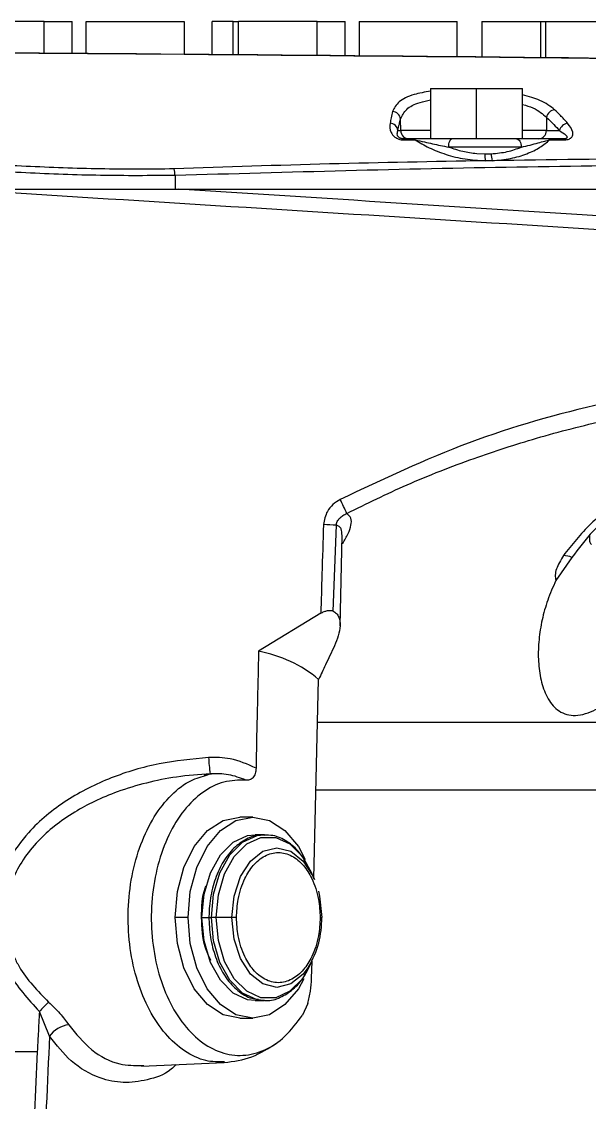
# Model space of a CAD drawing. Header units: millimetres. Extents: x -13464 to 9471, y -517 to 17126.
# Drawn here: x 5642.2 to 5676.1, y 12510 to 12574.5 of the extents above; entities that cross this region are included whole.
import ezdxf

# ---------------------------------------------------------------- set-up
doc = ezdxf.new("R2010")
doc.units = ezdxf.units.MM

msp = doc.modelspace()

# ---------------------------------------------------------------- linework, layer by layer
at = {"color": 7, "linetype": 'Continuous', "lineweight": 25}
for p, q in [((5643.514, 12574.503), (5638.811, 12574.503)), ((5643.514, 12572.645), (5643.514, 12574.503)), ((5643.514, 12574.503), (5645.186, 12574.503)), ((5645.186, 12572.631), (5645.186, 12574.503)), ((5646.022, 12572.624), (5646.022, 12574.503)), ((5646.022, 12574.503), (5651.874, 12574.503)), ((5651.874, 12574.503), (5651.874, 12572.575)), ((5654.8, 12574.503), (5653.546, 12574.503)), ((5653.546, 12572.56), (5653.546, 12574.503)), ((5654.8, 12572.549), (5654.8, 12574.503)), ((5654.8, 12574.503), (5655.113, 12574.503)), ((5659.816, 12574.503), (5655.113, 12574.503)), ((5655.113, 12572.546), (5655.113, 12574.503)), ((5659.816, 12572.503), (5659.816, 12574.503)), ((5659.816, 12574.503), (5661.488, 12574.503)), ((5661.488, 12572.487), (5661.488, 12574.503)), ((5662.324, 12574.503), (5668.176, 12574.503)), ((5662.324, 12574.503), (5662.324, 12572.48)), ((5668.176, 12572.423), (5668.176, 12574.503)), ((5669.639, 12574.503), (5669.639, 12572.408)), ((5669.639, 12574.503), (5673.15, 12574.503)), ((5673.15, 12574.503), (5673.15, 12572.372)), ((5673.15, 12574.503), (5673.443, 12574.503)), ((5673.443, 12574.503), (5673.443, 12572.369)), ((5673.443, 12574.503), (5676.954, 12574.503)), ((5666.582, 12570.503), (5666.582, 12567.503)), ((5666.582, 12570.503), (5669.332, 12570.503)), ((5669.332, 12567.503), (5669.332, 12570.503)), ((5669.332, 12570.503), (5672.082, 12570.503)), ((5672.082, 12567.503), (5672.082, 12570.503)), ((5664.798, 12567.994), (5664.786, 12568.681)), ((5673.509, 12568.786), (5673.496, 12567.994)), ((5664.634, 12567.994), (5664.798, 12567.994)), ((5666.582, 12567.994), (5664.798, 12567.994)), ((5673.496, 12567.994), (5672.082, 12567.994)), ((5673.496, 12567.994), (5674.282, 12567.994)), ((5665.633, 12567.503), (5664.953, 12567.503)), ((5674.544, 12567.503), (5673.661, 12567.503)), ((5672.006, 12567.012), (5667.668, 12567.012)), ((5669.336, 12566.629), (5669.826, 12566.603)), ((5670.267, 12566.2), (5669.846, 12566.193)), ((5651.327, 12565.314), (5651.329, 12564.503)), ((5660.764, 12539.308), (5660.959, 12544.428)), ((5661.182, 12538.431), (5661.309, 12543.821)), ((5661.335, 12543.344), (5661.298, 12543.338)), ((5676.066, 12543.796), (5676.066, 12543.569)), ((5675.021, 12542.507), (5674.062, 12541.131)), ((5660.028, 12539.175), (5656.317, 12536.908)), ((5659.621, 12523.344), (5659.901, 12535.23)), ((5659.841, 12532.681), (5681.378, 12532.681)), ((5653.647, 12529.584), (5653.072, 12529.512)), ((5653.147, 12529.49), (5653.429, 12529.597)), ((5681.145, 12528.614), (5659.745, 12528.614)), ((5655.962, 12527.003), (5655.196, 12527.003)), ((5656.677, 12525.953), (5656.115, 12525.953)), ((5656.645, 12525.953), (5656.901, 12525.941)), ((5659.652, 12523.27), (5659.501, 12523.632)), ((5652.105, 12521.003), (5651.339, 12521.003)), ((5652.933, 12521.003), (5653.496, 12521.003)), ((5653.788, 12521.003), (5653.496, 12521.003)), ((5654.725, 12521.003), (5653.788, 12521.003)), ((5654.997, 12521.003), (5654.725, 12521.003)), ((5659.991, 12521.003), (5660.084, 12521.003)), ((5659.48, 12517.38), (5659.504, 12518.381)), ((5656.115, 12516.053), (5656.677, 12516.053)), ((5659.252, 12515.88), (5658.933, 12515.183)), ((5643.832, 12513.916), (5643.225, 12515.392)), ((5655.196, 12515.003), (5655.962, 12515.003)), ((5638.967, 12513.003), (5643.102, 12513.003)), ((5649.33, 12512.127), (5654.254, 12512.352)), ((5649.33, 12512.175), (5649.46, 12512.166))]:
    msp.add_line(p, q, dxfattribs=at)
at = {"color": 7, "linetype": 'Continuous', "lineweight": 25, "flags": 128}
for points in [[(5664.953, 12567.503), (5664.957, 12567.502), (5664.961, 12567.499), (5664.966, 12567.494), (5664.97, 12567.487), (5664.974, 12567.479), (5664.977, 12567.468), (5664.981, 12567.456), (5664.985, 12567.442)], [(5664.985, 12567.442), (5665.366, 12567.442), (5665.665, 12567.442)], [(5665.665, 12567.442), (5665.661, 12567.456), (5665.657, 12567.468), (5665.653, 12567.479), (5665.649, 12567.487), (5665.645, 12567.494), (5665.641, 12567.499), (5665.637, 12567.502), (5665.633, 12567.503)], [(5667.668, 12567.012), (5667.672, 12567.108), (5667.683, 12567.2), (5667.7, 12567.285), (5667.724, 12567.36), (5667.752, 12567.421), (5667.784, 12567.466), (5667.819, 12567.494), (5667.855, 12567.503)], [(5671.707, 12567.503), (5671.764, 12567.494), (5671.82, 12567.466), (5671.871, 12567.421), (5671.917, 12567.36), (5671.954, 12567.285), (5671.982, 12567.2), (5672, 12567.108), (5672.006, 12567.012)], [(5673.692, 12567.443), (5673.689, 12567.457), (5673.685, 12567.469), (5673.681, 12567.479), (5673.677, 12567.488), (5673.673, 12567.494), (5673.669, 12567.499), (5673.665, 12567.502), (5673.661, 12567.503)], [(5673.692, 12567.443), (5674.187, 12567.443), (5674.576, 12567.443)], [(5674.544, 12567.503), (5674.548, 12567.502), (5674.552, 12567.499), (5674.556, 12567.494), (5674.56, 12567.488), (5674.564, 12567.479), (5674.568, 12567.469), (5674.572, 12567.457), (5674.576, 12567.443)], [(5651.339, 12521.003), (5651.47, 12522.556), (5651.856, 12524.003), (5652.469, 12525.246), (5653.267, 12526.199), (5654.198, 12526.799), (5655.196, 12527.003)], [(5652.105, 12521.003), (5652.236, 12522.556), (5652.622, 12524.003), (5653.235, 12525.246), (5654.033, 12526.199), (5654.964, 12526.799), (5655.962, 12527.003), (5656.96, 12526.799), (5657.89, 12526.199), (5658.689, 12525.246), (5659.105, 12524.479)], [(5652.933, 12521.003), (5653.062, 12522.398), (5653.438, 12523.679), (5654.031, 12524.744), (5654.793, 12525.506), (5655.662, 12525.903), (5656.115, 12525.953)], [(5653.496, 12521.003), (5653.625, 12522.398), (5654.001, 12523.679), (5654.594, 12524.744), (5655.356, 12525.506), (5656.225, 12525.903), (5656.645, 12525.953)], [(5653.788, 12521.003), (5653.913, 12522.365), (5654.281, 12523.616), (5654.86, 12524.655), (5655.604, 12525.399), (5656.452, 12525.787), (5657.336, 12525.787), (5658.185, 12525.399), (5658.928, 12524.655), (5659.501, 12523.632)], [(5654.725, 12521.003), (5654.857, 12522.291), (5655.237, 12523.452), (5655.83, 12524.374), (5656.576, 12524.966), (5657.404, 12525.17), (5658.232, 12524.966), (5658.979, 12524.374), (5659.571, 12523.452), (5659.652, 12523.27)], [(5659.885, 12522.573), (5659.952, 12522.291), (5660.083, 12521.003)], [(5655.196, 12515.003), (5654.198, 12515.207), (5653.267, 12515.807), (5652.469, 12516.76), (5651.856, 12518.003), (5651.47, 12519.45), (5651.339, 12521.003)], [(5659.017, 12517.342), (5658.689, 12516.76), (5657.89, 12515.807), (5656.96, 12515.207), (5655.962, 12515.003), (5654.964, 12515.207), (5654.033, 12515.807), (5653.235, 12516.76), (5652.622, 12518.003), (5652.236, 12519.45), (5652.105, 12521.003)], [(5656.115, 12516.053), (5655.662, 12516.103), (5654.793, 12516.5), (5654.031, 12517.262), (5653.438, 12518.327), (5653.062, 12519.608), (5652.933, 12521.003)], [(5656.652, 12516.053), (5656.225, 12516.103), (5655.356, 12516.5), (5654.594, 12517.262), (5654.001, 12518.327), (5653.625, 12519.608), (5653.496, 12521.003)], [(5659.501, 12518.374), (5658.928, 12517.351), (5658.185, 12516.607), (5657.336, 12516.219), (5656.452, 12516.219), (5655.604, 12516.607), (5654.86, 12517.351), (5654.281, 12518.39), (5653.913, 12519.641), (5653.788, 12521.003)], [(5659.315, 12518.083), (5658.979, 12517.632), (5658.232, 12517.04), (5657.404, 12516.836), (5656.576, 12517.04), (5655.83, 12517.632), (5655.237, 12518.554), (5654.857, 12519.715), (5654.725, 12521.003)]]:
    msp.add_lwpolyline(points, dxfattribs=at)
at = {"color": 7, "linetype": 'Continuous', "lineweight": 25}
for centre, radius, start, end in [((5664.287, 12568.635), 0.502, 5.35263, 86.83673), ((5674.062, 12568.684), 0.562, 97.37032, 169.54468), ((5664.138, 12567.94), 0.499, 6.18752, 86.85601), ((5674.841, 12567.872), 0.572, 97.56654, 167.68195), ((5665.297, 12568.002), 0.499, 180.8495, 269.8556), ((5673.018, 12567.981), 0.479, 272.69095, 1.57152), ((5672.643, 12566.535), 2.818, 178.62408, 186.97832), ((5671.836, 12566.649), 1.632, 181.35621, 195.96893), ((5649.397, 12565.268), 1.931, 1.35762, 13.08131), ((5653.728, 12541.906), 8.49, 22.34539, 28.57898), ((5659.733, 12529.194), 15.283, 85.39946, 88.28538), ((5676.466, 12543.569), 0.4, 180, 225), ((5674.526, 12541.48), 1.14, 64.27135, 90.72985), ((5654.877, 12529.162), 7.878, 50.37219, 79.46268), ((5659.554, 12530.711), 6.225, 181.32235, 190.30892), ((5654.639, 12520.873), 5.445, 329.17692, 1.36742), ((5658.786, 12500.834), 21.308, 134.77744, 136.90867), ((5645.164, 12512.987), 1.624, 96.44309, 145.11569)]:
    msp.add_arc(centre, radius, start, end, dxfattribs=at)
for points, knots in [([(5580.981, 12572.998), (5611.868, 12572.843), (5655.404, 12572.625), (5698.937, 12572.076), (5711.586, 12571.916)], [0, 0, 0, 0, 0.709438, 1, 1, 1, 1]), ([(5580.983, 12572.995), (5611.85, 12572.837), (5644.922, 12572.668), (5680.197, 12572.284), (5686.811, 12572.209), (5693.425, 12572.13), (5700.039, 12572.047), (5705.112, 12571.982), (5707.981, 12571.943), (5708.644, 12571.934)], [0, 0, 0, 0, 0.72535, 0.77716, 0.828971, 0.880782, 0.932593, 0.984404, 1, 1, 1, 1]), ([(5666.582, 12570.352), (5666.239, 12570.292), (5665.432, 12570.148), (5664.612, 12569.737), (5664.414, 12569.336), (5664.315, 12569.136)], [0, 0, 0, 0, 0.269241, 0.633703, 1, 1, 1, 1]), ([(5664.786, 12568.681), (5664.881, 12568.884), (5665.066, 12569.277), (5665.74, 12569.658), (5666.363, 12569.782), (5666.582, 12569.826)], [0, 0, 0, 0, 0.408194, 0.792133, 1, 1, 1, 1]), ([(5673.99, 12569.242), (5673.736, 12569.441), (5673.281, 12569.798), (5672.449, 12570.026), (5672.082, 12570.126)], [0, 0, 0, 0, 0.5590617, 1, 1, 1, 1]), ([(5664.315, 12569.136), (5664.286, 12569.011), (5664.236, 12568.788), (5664.187, 12568.546), (5664.165, 12568.439)], [0, 0, 0, 0, 0.559817, 1, 1, 1, 1]), ([(5672.082, 12569.561), (5672.296, 12569.495), (5672.935, 12569.297), (5673.28, 12568.99), (5673.509, 12568.786)], [0, 0, 0, 0, 0.335077, 1, 1, 1, 1]), ([(5674.765, 12568.44), (5674.622, 12568.596), (5674.365, 12568.875), (5674.104, 12569.13), (5673.99, 12569.242)], [0, 0, 0, 0, 0.560132, 1, 1, 1, 1]), ([(5664.165, 12568.439), (5664.152, 12568.259), (5664.132, 12567.989), (5664.373, 12567.646), (5664.629, 12567.5), (5664.827, 12567.449), (5664.932, 12567.444), (5664.985, 12567.442)], [0, 0, 0, 0, 0.500382, 0.750785, 0.875751, 0.93792, 1, 1, 1, 1]), ([(5664.634, 12567.994), (5664.662, 12568.128), (5664.713, 12568.366), (5664.764, 12568.585), (5664.786, 12568.681)], [0, 0, 0, 0, 0.559992, 1, 1, 1, 1]), ([(5673.509, 12568.786), (5673.654, 12568.645), (5673.914, 12568.392), (5674.169, 12568.116), (5674.282, 12567.994)], [0, 0, 0, 0, 0.559991, 1, 1, 1, 1]), ([(5674.576, 12567.443), (5674.627, 12567.445), (5674.731, 12567.45), (5674.861, 12567.489), (5674.954, 12567.545), (5675.077, 12567.675), (5675.103, 12567.997), (5674.9, 12568.262), (5674.765, 12568.44)], [0, 0, 0, 0, 0.062333, 0.12459, 0.187518, 0.250717, 0.500664, 1, 1, 1, 1]), ([(5664.953, 12567.503), (5664.941, 12567.503), (5664.917, 12567.504), (5664.88, 12567.508), (5664.844, 12567.515), (5664.796, 12567.528), (5664.743, 12567.552), (5664.646, 12567.621), (5664.571, 12567.781), (5664.609, 12567.907), (5664.634, 12567.994)], [0, 0, 0, 0, 0.018675, 0.036412, 0.054506, 0.07418, 0.121684, 0.183814, 0.438996, 1, 1, 1, 1]), ([(5674.282, 12567.994), (5674.424, 12567.909), (5674.63, 12567.784), (5674.746, 12567.624), (5674.722, 12567.553), (5674.691, 12567.528), (5674.653, 12567.515), (5674.621, 12567.508), (5674.584, 12567.504), (5674.558, 12567.503), (5674.544, 12567.503)], [0, 0, 0, 0, 0.561786, 0.816967, 0.878569, 0.925046, 0.944308, 0.962288, 0.980392, 1, 1, 1, 1]), ([(5667.855, 12567.503), (5667.451, 12567.503), (5666.889, 12567.503), (5666.159, 12567.503), (5665.808, 12567.503), (5665.633, 12567.503)], [0, 0, 0, 0, 0.560244, 0.780385, 1, 1, 1, 1]), ([(5665.665, 12567.442), (5665.931, 12567.281), (5666.464, 12566.958), (5667.486, 12566.559), (5668.633, 12566.264), (5669.442, 12566.216), (5669.846, 12566.193)], [0, 0, 0, 0, 0.249185, 0.498978, 0.749252, 1, 1, 1, 1]), ([(5665.665, 12567.442), (5665.854, 12567.402), (5666.216, 12567.326), (5666.845, 12567.17), (5667.342, 12567.075), (5667.668, 12567.012)], [0, 0, 0, 0, 0.274806, 0.524618, 1, 1, 1, 1]), ([(5671.707, 12567.503), (5671.389, 12567.503), (5670.745, 12567.503), (5669.39, 12567.503), (5668.433, 12567.503), (5667.855, 12567.503)], [0, 0, 0, 0, 0.2766707, 0.5625617, 1, 1, 1, 1]), ([(5670.267, 12566.2), (5670.642, 12566.234), (5671.389, 12566.302), (5672.352, 12566.6), (5673.151, 12566.985), (5673.512, 12567.291), (5673.692, 12567.443)], [0, 0, 0, 0, 0.2515207, 0.5021406, 0.7522671, 1, 1, 1, 1]), ([(5673.661, 12567.503), (5673.452, 12567.503), (5673.033, 12567.503), (5672.432, 12567.503), (5671.982, 12567.503), (5671.707, 12567.503)], [0, 0, 0, 0, 0.2793183, 0.5595444, 1, 1, 1, 1]), ([(5672.006, 12567.012), (5672.354, 12567.092), (5672.842, 12567.205), (5673.344, 12567.363), (5673.592, 12567.42), (5673.692, 12567.443)], [0, 0, 0, 0, 0.5983454, 0.8389702, 1, 1, 1, 1]), ([(5667.668, 12567.012), (5667.942, 12566.92), (5668.472, 12566.742), (5669.055, 12566.666), (5669.336, 12566.629)], [0, 0, 0, 0, 0.518446, 1, 1, 1, 1]), ([(5669.826, 12566.603), (5669.897, 12566.603), (5670.024, 12566.602), (5670.15, 12566.607), (5670.205, 12566.61)], [0, 0, 0, 0, 0.559493, 1, 1, 1, 1]), ([(5670.205, 12566.61), (5670.534, 12566.642), (5671.193, 12566.706), (5671.735, 12566.91), (5672.006, 12567.012)], [0, 0, 0, 0, 0.4987754, 1, 1, 1, 1]), ([(5770.639, 12566.722), (5769.13, 12566.7), (5766.121, 12566.656), (5760.58, 12566.615), (5754.549, 12566.585), (5748.151, 12566.585), (5741.602, 12566.602), (5735.045, 12566.595), (5728.483, 12566.442), (5720.639, 12566.364), (5711.512, 12566.498), (5701.208, 12566.452), (5690.882, 12566.415), (5680.568, 12566.341), (5673.701, 12566.247), (5670.267, 12566.2)], [0, 0, 0, 0, 0.065529, 0.1306257, 0.196021, 0.2595053, 0.3216087, 0.3835165, 0.4456591, 0.5076944, 0.6060852, 0.7045629, 0.8030373, 0.901514, 1, 1, 1, 1]), ([(5651.277, 12565.705), (5649.807, 12565.694), (5646.866, 12565.673), (5642.428, 12565.85), (5639.469, 12566.011), (5637.99, 12566.092)], [0, 0, 0, 0, 0.333218, 0.666595, 1, 1, 1, 1]), ([(5669.846, 12566.193), (5666.746, 12566.139), (5660.546, 12566.031), (5654.367, 12565.814), (5651.277, 12565.705)], [0, 0, 0, 0, 0.499965, 1, 1, 1, 1]), ([(5771.295, 12566.344), (5770.134, 12566.326), (5767.814, 12566.289), (5763.654, 12566.257), (5759.096, 12566.219), (5754.201, 12566.204), (5749.107, 12566.198), (5743.065, 12566.22), (5736.092, 12566.225), (5728.27, 12566.026), (5720.47, 12565.956), (5708.41, 12566.093), (5692.225, 12565.994), (5671.722, 12565.889), (5658.125, 12565.506), (5651.327, 12565.314)], [0, 0, 0, 0, 0.043889, 0.087722, 0.131372, 0.175249, 0.217875, 0.25965, 0.321725, 0.383979, 0.445991, 0.507406, 0.671569, 0.835809, 1, 1, 1, 1]), ([(5651.327, 12565.314), (5649.843, 12565.304), (5646.884, 12565.285), (5642.425, 12565.463), (5639.459, 12565.622), (5637.977, 12565.702)], [0, 0, 0, 0, 0.334634, 0.667451, 1, 1, 1, 1]), ([(5638.173, 12564.503), (5657.703, 12563.282), (5684.906, 12561.58), (5719.778, 12559.368), (5735.125, 12558.456), (5742.799, 12558)], [0, 0, 0, 0, 0.560004, 0.780006, 1, 1, 1, 1]), ([(5638.173, 12564.503), (5639.101, 12564.503), (5640.911, 12564.503), (5643.614, 12564.503), (5646.296, 12564.503), (5648.946, 12564.503), (5650.692, 12564.503), (5651.535, 12564.503)], [0, 0, 0, 0, 0.207786, 0.405202, 0.605653, 0.809478, 1, 1, 1, 1]), ([(5742.83, 12558.599), (5732.684, 12559.265), (5712.395, 12560.596), (5681.966, 12562.552), (5661.679, 12563.853), (5651.535, 12564.503)], [0, 0, 0, 0, 0.333376, 0.666682, 1, 1, 1, 1]), ([(5651.535, 12564.503), (5654.562, 12564.503), (5660.943, 12564.503), (5670.346, 12564.503), (5680.113, 12564.503), (5689.724, 12564.503), (5699.534, 12564.503), (5709.136, 12564.503), (5718.783, 12564.503), (5727.418, 12564.503), (5734.972, 12564.503), (5741.42, 12564.503), (5747.252, 12564.503), (5752.364, 12564.503), (5756.786, 12564.503), (5760.979, 12564.503), (5764.871, 12564.503), (5768.421, 12564.503), (5771.577, 12564.503), (5774.305, 12564.503), (5776.568, 12564.503), (5778.354, 12564.503), (5779.61, 12564.503), (5780.362, 12564.503), (5780.422, 12564.503), (5780.45, 12564.503)], [0, 0, 0, 0, 0.059731, 0.125884, 0.185076, 0.251756, 0.314695, 0.377635, 0.44043, 0.503252, 0.545485, 0.58742, 0.628842, 0.659878, 0.69117, 0.722437, 0.753716, 0.785014, 0.816314, 0.847462, 0.878653, 0.90992, 0.941192, 0.972454, 1, 1, 1, 1]), ([(5693.435, 12553.554), (5690.647, 12553.465), (5685.089, 12553.289), (5676.857, 12551.831), (5668.782, 12549.566), (5663.722, 12547.169), (5661.184, 12545.967)], [0, 0, 0, 0, 0.249923, 0.498259, 0.748286, 1, 1, 1, 1]), ([(5661.581, 12545.133), (5662.772, 12545.72), (5665.249, 12546.941), (5669.044, 12548.417), (5673.021, 12549.704), (5676.334, 12550.556), (5679.129, 12551.144), (5681.326, 12551.54), (5683.621, 12551.878), (5685.998, 12552.152), (5688.575, 12552.365), (5691.058, 12552.485), (5692.726, 12552.498), (5693.386, 12552.503)], [0, 0, 0, 0, 0.120858, 0.251413, 0.370387, 0.501407, 0.562716, 0.630452, 0.704617, 0.773796, 0.84822, 0.939937, 1, 1, 1, 1]), ([(5689.465, 12547.834), (5689.402, 12548.143), (5689.276, 12548.759), (5687.97, 12549.123), (5685.936, 12549.069), (5683.381, 12548.559), (5680.684, 12547.606), (5678.185, 12546.242), (5676.053, 12544.564), (5675.025, 12543.268), (5674.512, 12542.62)], [0, 0, 0, 0, 0.124968, 0.248708, 0.372054, 0.495753, 0.620357, 0.746414, 0.873262, 1, 1, 1, 1]), ([(5661.184, 12545.967), (5661.035, 12545.873), (5660.738, 12545.686), (5660.328, 12545.191), (5660.242, 12544.743), (5660.19, 12544.47)], [0, 0, 0, 0, 0.281266, 0.562225, 1, 1, 1, 1]), ([(5660.959, 12544.428), (5660.96, 12544.467), (5660.963, 12544.547), (5661.027, 12544.699), (5661.152, 12544.864), (5661.347, 12545.027), (5661.503, 12545.098), (5661.581, 12545.133)], [0, 0, 0, 0, 0.11383, 0.230794, 0.48008, 0.739119, 1, 1, 1, 1]), ([(5661.335, 12543.344), (5661.454, 12543.544), (5661.685, 12543.931), (5661.855, 12544.442), (5661.87, 12544.877), (5661.677, 12545.048), (5661.581, 12545.133)], [0, 0, 0, 0, 0.259672, 0.503071, 0.752868, 1, 1, 1, 1]), ([(5677.903, 12545.503), (5677.339, 12545.04), (5676.211, 12544.116), (5675.418, 12543.043), (5675.021, 12542.507)], [0, 0, 0, 0, 0.5003, 1, 1, 1, 1]), ([(5660.19, 12544.47), (5660.158, 12543.482), (5660.101, 12541.717), (5660.05, 12539.951), (5660.028, 12539.175)], [0, 0, 0, 0, 0.5599897, 1, 1, 1, 1]), ([(5661.295, 12543.821), (5661.292, 12543.963), (5661.287, 12544.179), (5661.137, 12544.361), (5661.017, 12544.406), (5660.959, 12544.428)], [0, 0, 0, 0, 0.495929, 0.755264, 1, 1, 1, 1]), ([(5674.512, 12542.62), (5674.349, 12542.349), (5674.104, 12541.943), (5674.009, 12541.444), (5674.044, 12541.235), (5674.062, 12541.131)], [0, 0, 0, 0, 0.501313, 0.751264, 1, 1, 1, 1]), ([(5674.062, 12541.131), (5673.89, 12540.741), (5673.549, 12539.965), (5673.224, 12538.781), (5673.032, 12537.6), (5672.994, 12536.433), (5673.12, 12535.308), (5673.389, 12534.437), (5673.732, 12533.844), (5674.169, 12533.346), (5674.772, 12533.052), (5675.526, 12533.085), (5676.125, 12533.263), (5676.749, 12533.572), (5677.573, 12534.103), (5678.588, 12534.93), (5679.864, 12536.131), (5681.241, 12537.549), (5682.705, 12539.132), (5683.648, 12540.194), (5684.112, 12540.717)], [0, 0, 0, 0, 0.062498, 0.124561, 0.186751, 0.249464, 0.312021, 0.374777, 0.407763, 0.437564, 0.500019, 0.530834, 0.562715, 0.592613, 0.625516, 0.688202, 0.75049, 0.83104, 0.916813, 1, 1, 1, 1]), ([(5660.028, 12539.175), (5660.095, 12539.211), (5660.226, 12539.28), (5660.428, 12539.341), (5660.618, 12539.359), (5660.716, 12539.325), (5660.764, 12539.308)], [0, 0, 0, 0, 0.259378, 0.500451, 0.750146, 1, 1, 1, 1]), ([(5660.764, 12539.308), (5660.834, 12539.264), (5660.981, 12539.171), (5661.149, 12538.881), (5661.244, 12538.254), (5661.007, 12537.637), (5660.85, 12537.227)], [0, 0, 0, 0, 0.1193635, 0.2511531, 0.501465, 1, 1, 1, 1]), ([(5656.317, 12536.908), (5656.285, 12535.605), (5656.226, 12533.279), (5656.181, 12530.952), (5656.161, 12529.928)], [0, 0, 0, 0, 0.5600228, 1, 1, 1, 1]), ([(5660.85, 12537.227), (5660.667, 12536.849), (5660.348, 12536.188), (5660.035, 12535.517), (5659.901, 12535.23)], [0, 0, 0, 0, 0.572107, 1, 1, 1, 1]), ([(5653.33, 12530.567), (5652.34, 12530.471), (5650.36, 12530.278), (5647.487, 12529.419), (5644.801, 12528.089), (5642.724, 12526.382), (5641.344, 12524.485), (5640.602, 12522.604), (5640.415, 12520.262), (5641.201, 12517.618), (5642.549, 12516.135), (5643.225, 12515.392)], [0, 0, 0, 0, 0.124891, 0.249779, 0.374687, 0.499881, 0.583495, 0.667226, 0.750481, 0.874846, 1, 1, 1, 1]), ([(5656.161, 12529.928), (5655.655, 12530.156), (5654.751, 12530.562), (5653.764, 12530.566), (5653.33, 12530.567)], [0, 0, 0, 0, 0.560501, 1, 1, 1, 1]), ([(5656.161, 12529.928), (5656.158, 12529.871), (5656.153, 12529.758), (5656.116, 12529.599), (5656.057, 12529.457), (5655.976, 12529.346), (5655.88, 12529.268), (5655.74, 12529.206), (5655.629, 12529.209), (5655.557, 12529.211)], [0, 0, 0, 0, 0.128374, 0.250392, 0.374695, 0.499994, 0.619915, 0.750321, 1, 1, 1, 1]), ([(5653.429, 12529.597), (5652.755, 12529.545), (5651.472, 12529.445), (5649.613, 12529.069), (5647.974, 12528.575), (5646.547, 12527.978), (5645.289, 12527.303), (5644.152, 12526.519), (5643.106, 12525.573), (5642.245, 12524.512), (5641.587, 12523.298), (5641.211, 12521.999), (5641.152, 12520.646), (5641.371, 12519.544), (5641.692, 12518.699), (5642.311, 12517.458), (5643.127, 12516.624), (5643.777, 12515.96)], [0, 0, 0, 0, 0.0912554, 0.1738441, 0.2557171, 0.3221715, 0.3825703, 0.4483421, 0.5083373, 0.5726361, 0.632063, 0.6937322, 0.7538556, 0.8132875, 0.8441019, 0.8758779, 1, 1, 1, 1]), ([(5654.279, 12512.385), (5653.906, 12512.386), (5653.091, 12512.388), (5651.877, 12512.981), (5650.723, 12514.008), (5649.758, 12515.442), (5649.038, 12517.187), (5648.602, 12519.147), (5648.476, 12521.212), (5648.665, 12523.265), (5649.161, 12525.19), (5649.934, 12526.883), (5650.943, 12528.229), (5652.036, 12529.151), (5652.809, 12529.387), (5653.147, 12529.49)], [0, 0, 0, 0, 0.066868, 0.146079, 0.225289, 0.304499, 0.383709, 0.462919, 0.54213, 0.62134, 0.70055, 0.77976, 0.858971, 0.938181, 1, 1, 1, 1]), ([(5655.557, 12529.211), (5655.116, 12529.208), (5654.234, 12529.203), (5652.963, 12528.549), (5651.833, 12527.464), (5650.911, 12525.97), (5650.255, 12524.17), (5649.905, 12522.171), (5649.884, 12520.102), (5650.192, 12518.089), (5650.809, 12516.256), (5651.699, 12514.717), (5652.806, 12513.568), (5654.06, 12512.881), (5655.385, 12512.694), (5656.696, 12513.03), (5657.93, 12513.835), (5658.598, 12514.733), (5658.933, 12515.183)], [0, 0, 0, 0, 0.062437, 0.125024, 0.1876, 0.250003, 0.312452, 0.375035, 0.437583, 0.499954, 0.562423, 0.625, 0.687518, 0.749865, 0.812352, 0.874919, 0.937405, 1, 1, 1, 1]), ([(5655.557, 12529.211), (5655.214, 12529.342), (5654.528, 12529.603), (5653.795, 12529.599), (5653.429, 12529.597)], [0, 0, 0, 0, 0.500192, 1, 1, 1, 1]), ([(5656.644, 12525.913), (5656.53, 12525.922), (5656.132, 12525.95), (5655.47, 12525.664), (5654.733, 12525.098), (5654.118, 12524.258), (5653.658, 12523.211), (5653.386, 12522.016), (5653.322, 12520.754), (5653.469, 12519.507), (5653.821, 12518.353), (5654.36, 12517.358), (5655.063, 12516.614), (5655.736, 12516.182), (5656.169, 12516.139), (5656.302, 12516.126)], [0, 0, 0, 0, 0.0327631, 0.1136039, 0.1948063, 0.2781129, 0.3629305, 0.4481203, 0.5332915, 0.6185396, 0.7040141, 0.7898904, 0.876194, 0.9619422, 1, 1, 1, 1]), ([(5659.209, 12524.182), (5659.065, 12524.426), (5658.733, 12524.991), (5658.03, 12525.579), (5657.293, 12525.937), (5656.819, 12525.92), (5656.644, 12525.913)], [0, 0, 0, 0, 0.2292407, 0.5298418, 0.8266151, 1, 1, 1, 1]), ([(5654.997, 12521.003), (5655.017, 12521.37), (5655.061, 12522.202), (5655.428, 12523.296), (5655.992, 12524.179), (5656.683, 12524.748), (5657.494, 12524.959), (5658.304, 12524.748), (5658.996, 12524.179), (5659.56, 12523.296), (5659.926, 12522.202), (5659.971, 12521.37), (5659.991, 12521.003)], [0, 0, 0, 0, 0.090412, 0.204776, 0.295189, 0.394898, 0.5, 0.605102, 0.704811, 0.795224, 0.909588, 1, 1, 1, 1]), ([(5652.909, 12521.003), (5652.917, 12521.626), (5652.925, 12522.304), (5653.16, 12522.84), (5653.179, 12522.883)], [0, 0, 0, 0, 0.918527, 1, 1, 1, 1]), ([(5653.467, 12518.438), (5653.339, 12518.702), (5652.977, 12519.446), (5652.935, 12520.392), (5652.909, 12521.003)], [0, 0, 0, 0, 0.3542434, 1, 1, 1, 1]), ([(5659.991, 12521.003), (5659.971, 12520.636), (5659.926, 12519.804), (5659.56, 12518.71), (5658.996, 12517.827), (5658.304, 12517.258), (5657.494, 12517.047), (5656.683, 12517.258), (5655.992, 12517.827), (5655.428, 12518.71), (5655.061, 12519.804), (5655.017, 12520.636), (5654.997, 12521.003)], [0, 0, 0, 0, 0.0904125, 0.2047762, 0.2951887, 0.3948976, 0.5, 0.6051024, 0.7048113, 0.7952238, 0.9095875, 1, 1, 1, 1]), ([(5656.646, 12516.074), (5656.689, 12516.067), (5657.012, 12516.011), (5657.623, 12516.217), (5658.389, 12516.688), (5659.05, 12517.43), (5659.36, 12518.089), (5659.513, 12518.416)], [0, 0, 0, 0, 0.036183, 0.276229, 0.515339, 0.759786, 1, 1, 1, 1]), ([(5656.648, 12516.074), (5656.69, 12516.067), (5657.012, 12516.011), (5657.623, 12516.217), (5658.389, 12516.688), (5659.05, 12517.43), (5659.36, 12518.089), (5659.513, 12518.416)], [0, 0, 0, 0, 0.035838, 0.27597, 0.515165, 0.7597, 1, 1, 1, 1]), ([(5659.252, 12515.88), (5659.315, 12516.121), (5659.441, 12516.602), (5659.467, 12517.121), (5659.48, 12517.38)], [0, 0, 0, 0, 0.500182, 1, 1, 1, 1]), ([(5643.777, 12515.96), (5644.011, 12515.735), (5644.476, 12515.288), (5644.814, 12514.829), (5644.982, 12514.601)], [0, 0, 0, 0, 0.503102, 1, 1, 1, 1]), ([(5643.225, 12515.392), (5643.202, 12514.946), (5643.16, 12514.15), (5643.12, 12513.353), (5643.102, 12513.003)], [0, 0, 0, 0, 0.559937, 1, 1, 1, 1]), ([(5644.982, 12514.601), (5645.415, 12514.072), (5646.307, 12512.986), (5647.853, 12512.18), (5648.896, 12512.177), (5649.33, 12512.175)], [0, 0, 0, 0, 0.355986, 0.7320709, 1, 1, 1, 1]), ([(5643.832, 12513.916), (5643.574, 12508.332), (5643.115, 12498.362), (5642.929, 12488.39), (5642.847, 12484.003)], [0, 0, 0, 0, 0.5601417, 1, 1, 1, 1]), ([(5651.393, 12512.221), (5651.293, 12512.125), (5650.773, 12511.628), (5649.673, 12511.284), (5648.244, 12511.079), (5646.684, 12511.404), (5645.134, 12512.275), (5644.247, 12513.393), (5643.832, 12513.916)], [0, 0, 0, 0, 0.0429606, 0.2226386, 0.3966845, 0.5665021, 0.7973042, 1, 1, 1, 1]), ([(5654.257, 12512.352), (5654.822, 12512.423), (5655.938, 12512.565), (5656.918, 12513.209), (5657.402, 12513.527)], [0, 0, 0, 0, 0.505957, 1, 1, 1, 1]), ([(5643.102, 12513.003), (5642.882, 12508.18), (5642.442, 12498.515), (5642.258, 12488.847), (5642.166, 12484.003)], [0, 0, 0, 0, 0.499035, 1, 1, 1, 1])]:
    msp.add_open_spline(points, degree=3, knots=knots, dxfattribs=at)

doc.saveas('drawing.dxf')
